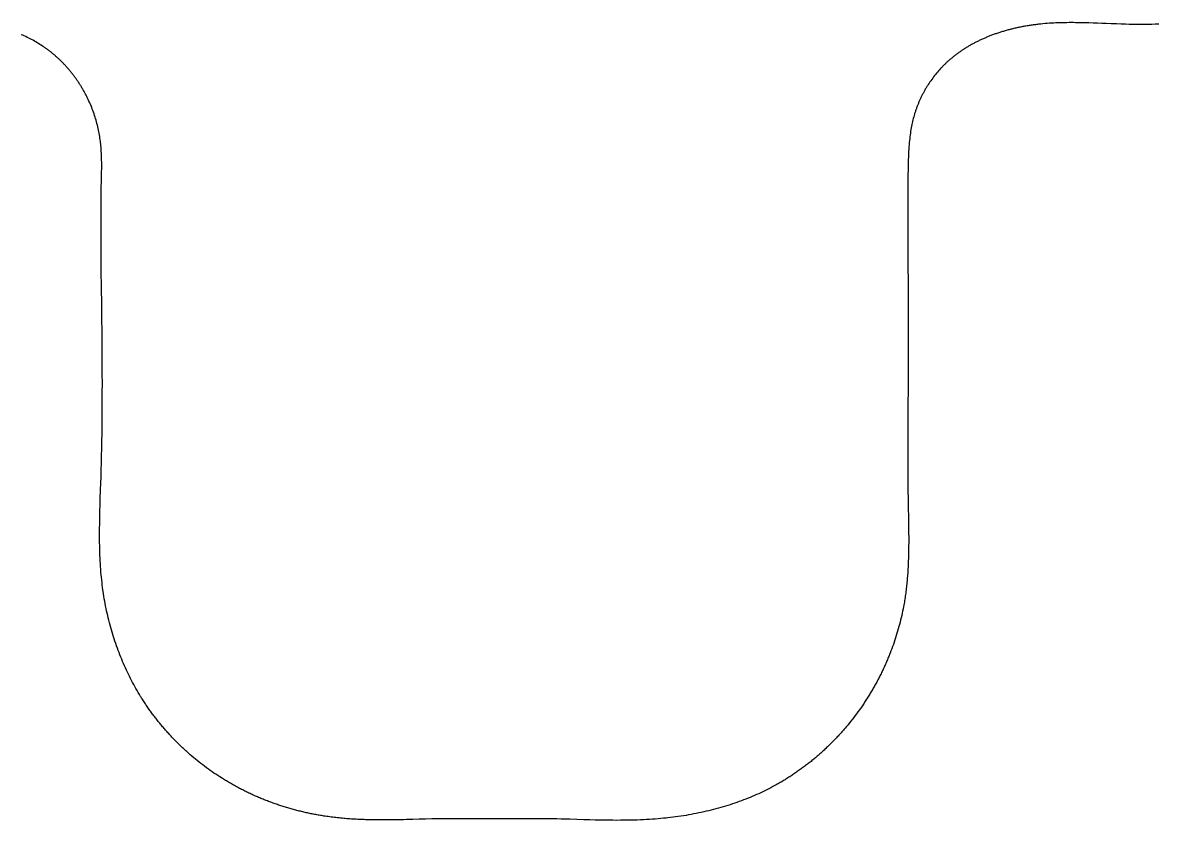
# Model space of a CAD drawing. Header units: millimetres. Extents: x -9 to 276, y -90 to 14.
# Drawn here: x 255 to 259.351, y 10.938 to 14.001 of the extents above; entities that cross this region are included whole.
import ezdxf

# ---------------------------------------------------------------- set-up
doc = ezdxf.new("R2010")
doc.units = ezdxf.units.MM
doc.layers.add('BLACK', color=7, linetype='CONTINUOUS')

msp = doc.modelspace()

# ---------------------------------------------------------------- linework, layer by layer
at = {"layer": 'BLACK', "linetype": 'Continuous'}
for p, q in [((258.767657, 13.967523), (258.764078, 13.966446)), ((258.771242, 13.968581), (258.767657, 13.967523)), ((258.774856, 13.969627), (258.771242, 13.968581)), ((258.778477, 13.970654), (258.774856, 13.969627)), ((258.782126, 13.971667), (258.778477, 13.970654)), ((258.785781, 13.972662), (258.782126, 13.971667)), ((258.789465, 13.973643), (258.785781, 13.972662)), ((258.793154, 13.974606), (258.789465, 13.973643)), ((258.796872, 13.975554), (258.793154, 13.974606)), ((258.800595, 13.976484), (258.796872, 13.975554)), ((258.804346, 13.977399), (258.800595, 13.976484)), ((258.808102, 13.978295), (258.804346, 13.977399)), ((258.811886, 13.979177), (258.808102, 13.978295)), ((258.815675, 13.980039), (258.811886, 13.979177)), ((258.819491, 13.980887), (258.815675, 13.980039)), ((258.823312, 13.981715), (258.819491, 13.980887)), ((258.82716, 13.982529), (258.823312, 13.981715)), ((258.831013, 13.983323), (258.82716, 13.982529)), ((258.834891, 13.984102), (258.831013, 13.983323)), ((258.838774, 13.984861), (258.834891, 13.984102)), ((258.842683, 13.985604), (258.838774, 13.984861)), ((258.846596, 13.986328), (258.842683, 13.985604)), ((258.850534, 13.987036), (258.846596, 13.986328)), ((258.854476, 13.987724), (258.850534, 13.987036)), ((258.858443, 13.988396), (258.854476, 13.987724)), ((258.862412, 13.989049), (258.858443, 13.988396)), ((258.866406, 13.989684), (258.862412, 13.989049)), ((258.870403, 13.9903), (258.866406, 13.989684)), ((258.874424, 13.990899), (258.870403, 13.9903)), ((258.878447, 13.991478), (258.874424, 13.990899)), ((258.882493, 13.992041), (258.878447, 13.991478)), ((258.886541, 13.992583), (258.882493, 13.992041)), ((258.890611, 13.993107), (258.886541, 13.992583)), ((258.894683, 13.993612), (258.890611, 13.993107)), ((258.898849, 13.994107), (258.894683, 13.993612)), ((258.903015, 13.994582), (258.898849, 13.994107)), ((258.907182, 13.995037), (258.903015, 13.994582)), ((258.91135, 13.995471), (258.907182, 13.995037)), ((258.919687, 13.996281), (258.91135, 13.995471)), ((258.928027, 13.997015), (258.919687, 13.996281)), ((258.936369, 13.997675), (258.928027, 13.997015)), ((258.944714, 13.998264), (258.936369, 13.997675)), ((258.953062, 13.998785), (258.944714, 13.998264)), ((258.961412, 13.99924), (258.953062, 13.998785)), ((258.969765, 13.999632), (258.961412, 13.99924)), ((258.97812, 13.999964), (258.969765, 13.999632)), ((258.986479, 14.000238), (258.97812, 13.999964)), ((258.99484, 14.000456), (258.986479, 14.000238)), ((259.003205, 14.000622), (258.99484, 14.000456)), ((259.011572, 14.000738), (259.003205, 14.000622)), ((259.019942, 14.000807), (259.011572, 14.000738)), ((259.028315, 14.000831), (259.019942, 14.000807)), ((259.036692, 14.000813), (259.028315, 14.000831)), ((259.045072, 14.000755), (259.036692, 14.000813)), ((259.053454, 14.000661), (259.045072, 14.000755)), ((259.061841, 14.000532), (259.053454, 14.000661)), ((259.07023, 14.000372), (259.061841, 14.000532)), ((259.078623, 14.000182), (259.07023, 14.000372)), ((259.087019, 13.999967), (259.078623, 14.000182)), ((259.095419, 13.999727), (259.087019, 13.999967)), ((259.112228, 13.999187), (259.095419, 13.999727)), ((259.129052, 13.998584), (259.112228, 13.999187)), ((259.145891, 13.997938), (259.129052, 13.998584)), ((259.162746, 13.997271), (259.145891, 13.997938)), ((259.181222, 13.99654), (259.162746, 13.997271)), ((259.202678, 13.995727), (259.181222, 13.99654)), ((259.220541, 13.99511), (259.202678, 13.995727)), ((259.236389, 13.994628), (259.220541, 13.99511)), ((259.250893, 13.994257), (259.236389, 13.994628)), ((259.264414, 13.993983), (259.250893, 13.994257)), ((259.277175, 13.993798), (259.264414, 13.993983)), ((259.289322, 13.993695), (259.277175, 13.993798)), ((259.300959, 13.993672), (259.289322, 13.993695)), ((259.312165, 13.993725), (259.300959, 13.993672)), ((259.318687, 13.993792), (259.312165, 13.993725)), ((259.325211, 13.993884), (259.318687, 13.993792)), ((259.331737, 13.994), (259.325211, 13.993884)), ((259.338266, 13.994138), (259.331737, 13.994)), ((259.351328, 13.994473), (259.338266, 13.994138)), ((259.364396, 13.994876), (259.351328, 13.994473)), ((255.000767, 13.952217), (254.99493, 13.954694)), ((255.00656, 13.949671), (255.000767, 13.952217)), ((255.012308, 13.947058), (255.00656, 13.949671)), ((255.018008, 13.944378), (255.012308, 13.947058)), ((255.023661, 13.941634), (255.018008, 13.944378)), ((255.029263, 13.938825), (255.023661, 13.941634)), ((255.034814, 13.935952), (255.029263, 13.938825)), ((255.040312, 13.933017), (255.034814, 13.935952)), ((255.045757, 13.930021), (255.040312, 13.933017)), ((255.051146, 13.926964), (255.045757, 13.930021)), ((255.056478, 13.923848), (255.051146, 13.926964)), ((255.061753, 13.920673), (255.056478, 13.923848)), ((258.659451, 13.92428), (258.656495, 13.922738)), ((258.662435, 13.925813), (258.659451, 13.92428)), ((258.665428, 13.927328), (258.662435, 13.925813)), ((258.66845, 13.928835), (258.665428, 13.927328)), ((258.671481, 13.930325), (258.66845, 13.928835)), ((258.67454, 13.931805), (258.671481, 13.930325)), ((258.677609, 13.933269), (258.67454, 13.931805)), ((258.680705, 13.934723), (258.677609, 13.933269)), ((258.683812, 13.936159), (258.680705, 13.934723)), ((258.686946, 13.937586), (258.683812, 13.936159)), ((258.690091, 13.938996), (258.686946, 13.937586)), ((258.693263, 13.940395), (258.690091, 13.938996)), ((258.696445, 13.941778), (258.693263, 13.940395)), ((258.699655, 13.94315), (258.696445, 13.941778)), ((258.702874, 13.944504), (258.699655, 13.94315)), ((258.706121, 13.945849), (258.702874, 13.944504)), ((258.709378, 13.947175), (258.706121, 13.945849)), ((258.712663, 13.948491), (258.709378, 13.947175)), ((258.715957, 13.949789), (258.712663, 13.948491)), ((258.71928, 13.951077), (258.715957, 13.949789)), ((258.722611, 13.952346), (258.71928, 13.951077)), ((258.725971, 13.953605), (258.722611, 13.952346)), ((258.729339, 13.954845), (258.725971, 13.953605)), ((258.732736, 13.956075), (258.729339, 13.954845)), ((258.736141, 13.957286), (258.732736, 13.956075)), ((258.739574, 13.958486), (258.736141, 13.957286)), ((258.743016, 13.959667), (258.739574, 13.958486)), ((258.746486, 13.960837), (258.743016, 13.959667)), ((258.749964, 13.961988), (258.746486, 13.960837)), ((258.753471, 13.963127), (258.749964, 13.961988)), ((258.756985, 13.964247), (258.753471, 13.963127)), ((258.760528, 13.965356), (258.756985, 13.964247)), ((258.764078, 13.966446), (258.760528, 13.965356)), ((255.066969, 13.917441), (255.061753, 13.920673)), ((255.072125, 13.914152), (255.066969, 13.917441)), ((255.07722, 13.910807), (255.072125, 13.914152)), ((255.082232, 13.907422), (255.07722, 13.910807)), ((255.084752, 13.905685), (255.082232, 13.907422)), ((255.087259, 13.903931), (255.084752, 13.905685)), ((255.089761, 13.902157), (255.087259, 13.903931)), ((255.092251, 13.900367), (255.089761, 13.902157)), ((255.094734, 13.898557), (255.092251, 13.900367)), ((255.097206, 13.89673), (255.094734, 13.898557)), ((255.099671, 13.894884), (255.097206, 13.89673)), ((255.102124, 13.893021), (255.099671, 13.894884)), ((255.10457, 13.891139), (255.102124, 13.893021)), ((255.107004, 13.88924), (255.10457, 13.891139)), ((255.109431, 13.887322), (255.107004, 13.88924)), ((255.111846, 13.885388), (255.109431, 13.887322)), ((255.114253, 13.883433), (255.111846, 13.885388)), ((255.116647, 13.881464), (255.114253, 13.883433)), ((255.119034, 13.879474), (255.116647, 13.881464)), ((258.588549, 13.880127), (258.586074, 13.87827)), ((258.591049, 13.881977), (258.588549, 13.880127)), ((258.59356, 13.88381), (258.591049, 13.881977)), ((258.596096, 13.885637), (258.59356, 13.88381)), ((258.598644, 13.887447), (258.596096, 13.885637)), ((258.601217, 13.88925), (258.598644, 13.887447)), ((258.603802, 13.891037), (258.601217, 13.88925)), ((258.606411, 13.892817), (258.603802, 13.891037)), ((258.609032, 13.89458), (258.606411, 13.892817)), ((258.611679, 13.896336), (258.609032, 13.89458)), ((258.614337, 13.898075), (258.611679, 13.896336)), ((258.61702, 13.899807), (258.614337, 13.898075)), ((258.619715, 13.901523), (258.61702, 13.899807)), ((258.622435, 13.903231), (258.619715, 13.901523)), ((258.625167, 13.904922), (258.622435, 13.903231)), ((258.627925, 13.906606), (258.625167, 13.904922)), ((258.630694, 13.908273), (258.627925, 13.906606)), ((258.633489, 13.909932), (258.630694, 13.908273)), ((258.636296, 13.911574), (258.633489, 13.909932)), ((258.639128, 13.913209), (258.636296, 13.911574)), ((258.641972, 13.914826), (258.639128, 13.913209)), ((258.644842, 13.916436), (258.641972, 13.914826)), ((258.647723, 13.918028), (258.644842, 13.916436)), ((258.650631, 13.919612), (258.647723, 13.918028)), ((258.65355, 13.921179), (258.650631, 13.919612)), ((258.656495, 13.922738), (258.65355, 13.921179)), ((255.121409, 13.87747), (255.119034, 13.879474)), ((255.123775, 13.875445), (255.121409, 13.87747)), ((255.126128, 13.873406), (255.123775, 13.875445)), ((255.128474, 13.871346), (255.126128, 13.873406)), ((255.130806, 13.869272), (255.128474, 13.871346)), ((255.133129, 13.867178), (255.130806, 13.869272)), ((255.13544, 13.865069), (255.133129, 13.867178)), ((255.137741, 13.862941), (255.13544, 13.865069)), ((255.14003, 13.860799), (255.137741, 13.862941)), ((255.142309, 13.858637), (255.14003, 13.860799)), ((255.144574, 13.85646), (255.142309, 13.858637)), ((255.146831, 13.854265), (255.144574, 13.85646)), ((255.149073, 13.852055), (255.146831, 13.854265)), ((255.151306, 13.849826), (255.149073, 13.852055)), ((255.153525, 13.847583), (255.151306, 13.849826)), ((255.155734, 13.845322), (255.153525, 13.847583)), ((255.157928, 13.843046), (255.155734, 13.845322)), ((255.160113, 13.840752), (255.157928, 13.843046)), ((255.162283, 13.838444), (255.160113, 13.840752)), ((255.164443, 13.836118), (255.162283, 13.838444)), ((258.538147, 13.836611), (258.53606, 13.834507)), ((258.540256, 13.838709), (258.538147, 13.836611)), ((258.542377, 13.840791), (258.540256, 13.838709)), ((258.544521, 13.842867), (258.542377, 13.840791)), ((258.546677, 13.844927), (258.544521, 13.842867)), ((258.548855, 13.84698), (258.546677, 13.844927)), ((258.551046, 13.849018), (258.548855, 13.84698)), ((258.553259, 13.851049), (258.551046, 13.849018)), ((258.555485, 13.853065), (258.553259, 13.851049)), ((258.557734, 13.855073), (258.555485, 13.853065)), ((258.559995, 13.857066), (258.557734, 13.855073)), ((258.562279, 13.859053), (258.559995, 13.857066)), ((258.564576, 13.861023), (258.562279, 13.859053)), ((258.566895, 13.862987), (258.564576, 13.861023)), ((258.569227, 13.864935), (258.566895, 13.862987)), ((258.571582, 13.866876), (258.569227, 13.864935)), ((258.57395, 13.868801), (258.571582, 13.866876)), ((258.576341, 13.87072), (258.57395, 13.868801)), ((258.578744, 13.872622), (258.576341, 13.87072)), ((258.581171, 13.874518), (258.578744, 13.872622)), ((258.583611, 13.876398), (258.581171, 13.874518)), ((258.586074, 13.87827), (258.583611, 13.876398)), ((255.166588, 13.833778), (255.164443, 13.836118)), ((255.168722, 13.831421), (255.166588, 13.833778)), ((255.170842, 13.829049), (255.168722, 13.831421)), ((255.17295, 13.82666), (255.170842, 13.829049)), ((255.175044, 13.824258), (255.17295, 13.82666)), ((255.177126, 13.821838), (255.175044, 13.824258)), ((255.179193, 13.819405), (255.177126, 13.821838)), ((255.181248, 13.816955), (255.179193, 13.819405)), ((255.183289, 13.814492), (255.181248, 13.816955)), ((255.185317, 13.812012), (255.183289, 13.814492)), ((255.187329, 13.809519), (255.185317, 13.812012)), ((255.189329, 13.80701), (255.187329, 13.809519)), ((255.191314, 13.804488), (255.189329, 13.80701)), ((255.193286, 13.80195), (255.191314, 13.804488)), ((255.195242, 13.799399), (255.193286, 13.80195)), ((255.197185, 13.796833), (255.195242, 13.799399)), ((255.199113, 13.794254), (255.197185, 13.796833)), ((255.201027, 13.79166), (255.199113, 13.794254)), ((258.503373, 13.797321), (258.499702, 13.792577)), ((258.507096, 13.802004), (258.503373, 13.797321)), ((258.510871, 13.806624), (258.507096, 13.802004)), ((258.514697, 13.811179), (258.510871, 13.806624)), ((258.51857, 13.815667), (258.514697, 13.811179)), ((258.522491, 13.820088), (258.51857, 13.815667)), ((258.526456, 13.824439), (258.522491, 13.820088)), ((258.529894, 13.828118), (258.526456, 13.824439)), ((258.531934, 13.83026), (258.529894, 13.828118)), ((258.533986, 13.832387), (258.531934, 13.83026)), ((258.53606, 13.834507), (258.533986, 13.832387)), ((255.202925, 13.789053), (255.201027, 13.79166)), ((255.204809, 13.786432), (255.202925, 13.789053)), ((255.206677, 13.783798), (255.204809, 13.786432)), ((255.208531, 13.78115), (255.206677, 13.783798)), ((255.210369, 13.77849), (255.208531, 13.78115)), ((255.212192, 13.775816), (255.210369, 13.77849)), ((255.213999, 13.77313), (255.212192, 13.775816)), ((255.215791, 13.77043), (255.213999, 13.77313)), ((255.217567, 13.767719), (255.215791, 13.77043)), ((255.219327, 13.764995), (255.217567, 13.767719)), ((255.221071, 13.762259), (255.219327, 13.764995)), ((255.2228, 13.75951), (255.221071, 13.762259)), ((255.224512, 13.75675), (255.2228, 13.75951)), ((255.226208, 13.753977), (255.224512, 13.75675)), ((255.227887, 13.751194), (255.226208, 13.753977)), ((255.229551, 13.748399), (255.227887, 13.751194)), ((258.470891, 13.750046), (258.469341, 13.747437)), ((258.472459, 13.752645), (258.470891, 13.750046)), ((258.474043, 13.755233), (258.472459, 13.752645)), ((258.475644, 13.75781), (258.474043, 13.755233)), ((258.478895, 13.76293), (258.475644, 13.75781)), ((258.482211, 13.768002), (258.478895, 13.76293)), ((258.485589, 13.773025), (258.482211, 13.768002)), ((258.489029, 13.777995), (258.485589, 13.773025)), ((258.492529, 13.782912), (258.489029, 13.777995)), ((258.496087, 13.787774), (258.492529, 13.782912)), ((258.499702, 13.792577), (258.496087, 13.787774)), ((255.231197, 13.745593), (255.229551, 13.748399)), ((255.232827, 13.742775), (255.231197, 13.745593)), ((255.23444, 13.739946), (255.232827, 13.742775)), ((255.236036, 13.737107), (255.23444, 13.739946)), ((255.237615, 13.734257), (255.236036, 13.737107)), ((255.239177, 13.731397), (255.237615, 13.734257)), ((255.240722, 13.728526), (255.239177, 13.731397)), ((255.24225, 13.725645), (255.240722, 13.728526)), ((255.24376, 13.722755), (255.24225, 13.725645)), ((255.245252, 13.719854), (255.24376, 13.722755)), ((255.246727, 13.716945), (255.245252, 13.719854)), ((255.248185, 13.714025), (255.246727, 13.716945)), ((255.249625, 13.711097), (255.248185, 13.714025)), ((255.251046, 13.708159), (255.249625, 13.711097)), ((255.25245, 13.705213), (255.251046, 13.708159)), ((258.448231, 13.70722), (258.446973, 13.704479)), ((258.449508, 13.709953), (258.448231, 13.70722)), ((258.450805, 13.712681), (258.449508, 13.709953)), ((258.45212, 13.715402), (258.450805, 13.712681)), ((258.453454, 13.718117), (258.45212, 13.715402)), ((258.454807, 13.720823), (258.453454, 13.718117)), ((258.456179, 13.723523), (258.454807, 13.720823)), ((258.457569, 13.726214), (258.456179, 13.723523)), ((258.458978, 13.728899), (258.457569, 13.726214)), ((258.460405, 13.731574), (258.458978, 13.728899)), ((258.46185, 13.734241), (258.460405, 13.731574)), ((258.463313, 13.736899), (258.46185, 13.734241)), ((258.464794, 13.739548), (258.463313, 13.736899)), ((258.466292, 13.742187), (258.464794, 13.739548)), ((258.467808, 13.744817), (258.466292, 13.742187)), ((258.469341, 13.747437), (258.467808, 13.744817)), ((255.255204, 13.699294), (255.25245, 13.705213)), ((255.257885, 13.693342), (255.255204, 13.699294)), ((255.260492, 13.687358), (255.257885, 13.693342)), ((255.263026, 13.681344), (255.260492, 13.687358)), ((255.265485, 13.675301), (255.263026, 13.681344)), ((255.267869, 13.66923), (255.265485, 13.675301)), ((255.270177, 13.663134), (255.267869, 13.66923)), ((255.272409, 13.657013), (255.270177, 13.663134)), ((258.430485, 13.662845), (258.429548, 13.660044)), ((258.431442, 13.66564), (258.430485, 13.662845)), ((258.432421, 13.668437), (258.431442, 13.66564)), ((258.433419, 13.671229), (258.432421, 13.668437)), ((258.434438, 13.674021), (258.433419, 13.671229)), ((258.435477, 13.676808), (258.434438, 13.674021)), ((258.436537, 13.679594), (258.435477, 13.676808)), ((258.437616, 13.682374), (258.436537, 13.679594)), ((258.438717, 13.685154), (258.437616, 13.682374)), ((258.439836, 13.687927), (258.438717, 13.685154)), ((258.440977, 13.690699), (258.439836, 13.687927)), ((258.442136, 13.693463), (258.440977, 13.690699)), ((258.443316, 13.696226), (258.442136, 13.693463)), ((258.444515, 13.698981), (258.443316, 13.696226)), ((258.445735, 13.701734), (258.444515, 13.698981)), ((258.446973, 13.704479), (258.445735, 13.701734)), ((255.274564, 13.650869), (255.272409, 13.657013)), ((255.276642, 13.644704), (255.274564, 13.650869)), ((255.278642, 13.638519), (255.276642, 13.644704)), ((255.280565, 13.632315), (255.278642, 13.638519)), ((255.282409, 13.626094), (255.280565, 13.632315)), ((255.284174, 13.619858), (255.282409, 13.626094)), ((255.28586, 13.613607), (255.284174, 13.619858)), ((258.418689, 13.621267), (258.41734, 13.615275)), ((258.420094, 13.627154), (258.418689, 13.621267)), ((258.421557, 13.632943), (258.420094, 13.627154)), ((258.423077, 13.638638), (258.421557, 13.632943)), ((258.424654, 13.644245), (258.423077, 13.638638)), ((258.426008, 13.648837), (258.424654, 13.644245)), ((258.426862, 13.651642), (258.426008, 13.648837)), ((258.427736, 13.654442), (258.426862, 13.651642)), ((258.428632, 13.657246), (258.427736, 13.654442)), ((258.429548, 13.660044), (258.428632, 13.657246)), ((255.287468, 13.607344), (255.28586, 13.613607)), ((255.288995, 13.60107), (255.287468, 13.607344)), ((255.290443, 13.594786), (255.288995, 13.60107)), ((255.291811, 13.588493), (255.290443, 13.594786)), ((255.293098, 13.582193), (255.291811, 13.588493)), ((255.294306, 13.575888), (255.293098, 13.582193)), ((255.295433, 13.569578), (255.294306, 13.575888)), ((258.410425, 13.57673), (258.409466, 13.569785)), ((258.411438, 13.583507), (258.410425, 13.57673)), ((258.412507, 13.590129), (258.411438, 13.583507)), ((258.413632, 13.596608), (258.412507, 13.590129)), ((258.414812, 13.602953), (258.413632, 13.596608)), ((258.416048, 13.609173), (258.414812, 13.602953)), ((258.41734, 13.615275), (258.416048, 13.609173)), ((255.296479, 13.563265), (255.295433, 13.569578)), ((255.297445, 13.556951), (255.296479, 13.563265)), ((255.298239, 13.551319), (255.297445, 13.556951)), ((255.298972, 13.545678), (255.298239, 13.551319)), ((255.299646, 13.540028), (255.298972, 13.545678)), ((255.300263, 13.53437), (255.299646, 13.540028)), ((255.300826, 13.528704), (255.300263, 13.53437)), ((258.405485, 13.531934), (258.404848, 13.523558)), ((258.406174, 13.539998), (258.405485, 13.531934)), ((258.406916, 13.547788), (258.406174, 13.539998)), ((258.407712, 13.555333), (258.406916, 13.547788)), ((258.408562, 13.562659), (258.407712, 13.555333)), ((258.409466, 13.569785), (258.408562, 13.562659)), ((255.301335, 13.523029), (255.300826, 13.528704)), ((255.301794, 13.517348), (255.301335, 13.523029)), ((255.302203, 13.511659), (255.301794, 13.517348)), ((255.302566, 13.505963), (255.302203, 13.511659)), ((255.302883, 13.500261), (255.302566, 13.505963)), ((255.303158, 13.494552), (255.302883, 13.500261)), ((255.303391, 13.488837), (255.303158, 13.494552)), ((255.303585, 13.483116), (255.303391, 13.488837)), ((258.403238, 13.495999), (258.402796, 13.485702)), ((258.403726, 13.505665), (258.403238, 13.495999)), ((258.404262, 13.514823), (258.403726, 13.505665)), ((258.404848, 13.523558), (258.404262, 13.514823)), ((255.303742, 13.477391), (255.303585, 13.483116)), ((255.303863, 13.47166), (255.303742, 13.477391)), ((255.303951, 13.465924), (255.303863, 13.47166)), ((255.304008, 13.460184), (255.303951, 13.465924)), ((255.304036, 13.454439), (255.304008, 13.460184)), ((255.30401, 13.442939), (255.304036, 13.448691)), ((255.304036, 13.448691), (255.304036, 13.454439)), ((258.401688, 13.448359), (258.40146, 13.43753)), ((258.402031, 13.462343), (258.401688, 13.448359)), ((258.402396, 13.474588), (258.402031, 13.462343)), ((258.402796, 13.485702), (258.402396, 13.474588)), ((255.303125, 13.396833), (255.303432, 13.408371)), ((255.303432, 13.408371), (255.303693, 13.419902)), ((255.303693, 13.419902), (255.303891, 13.431426)), ((255.303891, 13.431426), (255.303961, 13.437184)), ((255.303961, 13.437184), (255.30401, 13.442939)), ((258.401051, 13.415132), (258.400707, 13.391979)), ((258.40146, 13.43753), (258.401051, 13.415132)), ((255.301881, 13.355654), (255.302431, 13.373751)), ((255.302431, 13.373751), (255.302786, 13.385292)), ((255.302786, 13.385292), (255.303125, 13.396833)), ((258.400428, 13.367959), (258.400216, 13.342925)), ((258.400707, 13.391979), (258.400428, 13.367959)), ((255.30146, 13.340324), (255.301881, 13.355654)), ((255.30146, 13.123512), (255.30146, 13.340324)), ((258.400072, 13.316683), (258.399998, 13.288965)), ((258.400216, 13.342925), (258.400072, 13.316683)), ((258.399998, 13.288965), (258.399995, 13.25938)), ((258.399995, 13.25938), (258.400069, 13.227311)), ((258.400069, 13.227311), (258.400227, 13.191686)), ((258.400227, 13.191686), (258.400483, 13.150266)), ((258.400483, 13.150266), (258.400927, 13.090495)), ((255.302489, 13.047818), (255.30146, 13.123512)), ((258.400927, 13.090495), (258.401205, 13.053983)), ((258.401205, 13.053983), (258.40146, 13.01747)), ((255.303365, 12.983531), (255.302489, 13.047818)), ((258.40146, 13.01747), (258.40146, 12.597409)), ((255.304215, 12.918192), (255.303365, 12.983531)), ((255.304869, 12.863392), (255.304215, 12.918192)), ((255.305384, 12.814639), (255.304869, 12.863392)), ((255.305786, 12.769961), (255.305384, 12.814639)), ((255.306089, 12.728285), (255.305786, 12.769961)), ((255.306302, 12.688946), (255.306089, 12.728285)), ((255.306431, 12.651499), (255.306302, 12.688946)), ((255.306479, 12.615628), (255.306431, 12.651499)), ((255.306346, 12.547731), (255.30645, 12.581099)), ((255.30645, 12.581099), (255.306479, 12.615628)), ((258.40146, 12.597409), (258.401032, 12.531004)), ((255.306169, 12.515382), (255.306346, 12.547731)), ((258.401032, 12.531004), (258.400739, 12.486794)), ((255.30592, 12.483937), (255.306169, 12.515382)), ((255.305212, 12.423402), (255.305601, 12.453303)), ((255.305601, 12.453303), (255.30592, 12.483937)), ((258.400739, 12.486794), (258.40048, 12.442584)), ((255.304755, 12.394167), (255.305212, 12.423402)), ((258.400373, 12.42048), (258.400287, 12.398376)), ((258.40048, 12.442584), (258.400373, 12.42048)), ((255.303637, 12.33748), (255.30423, 12.365543)), ((255.30423, 12.365543), (255.304755, 12.394167)), ((258.400225, 12.376271), (258.400192, 12.354168)), ((258.400287, 12.398376), (258.400225, 12.376271)), ((255.302978, 12.309936), (255.303637, 12.33748)), ((258.400192, 12.354168), (258.400192, 12.332064)), ((258.400192, 12.332064), (258.400229, 12.309961)), ((255.30146, 12.256262), (255.302252, 12.282874)), ((255.302252, 12.282874), (255.302978, 12.309936)), ((258.400229, 12.309961), (258.400308, 12.287858)), ((258.400308, 12.287858), (258.400431, 12.265755)), ((255.29984, 12.207287), (255.300667, 12.231775)), ((255.300667, 12.231775), (255.30146, 12.256262)), ((258.400431, 12.265755), (258.400604, 12.243653)), ((258.400604, 12.243653), (258.40083, 12.221551)), ((255.298682, 12.172779), (255.29984, 12.207287)), ((258.40083, 12.221551), (258.401114, 12.19945)), ((258.401114, 12.19945), (258.40146, 12.177349)), ((255.297325, 12.127624), (255.297918, 12.148487)), ((255.297918, 12.148487), (255.298682, 12.172779)), ((258.40146, 12.177349), (258.401909, 12.152981)), ((258.401909, 12.152981), (258.402335, 12.131635)), ((255.2965, 12.091568), (255.296859, 12.108863)), ((255.296859, 12.108863), (255.297325, 12.127624)), ((258.402335, 12.131635), (258.402801, 12.108246)), ((258.402801, 12.108246), (258.403229, 12.08486)), ((255.295967, 12.045459), (255.296061, 12.060061)), ((255.296061, 12.060061), (255.296237, 12.075378)), ((255.296237, 12.075378), (255.2965, 12.091568)), ((258.403229, 12.08486), (258.403416, 12.073168)), ((258.403416, 12.073168), (258.403581, 12.061477)), ((258.403581, 12.061477), (258.403717, 12.049788)), ((255.295953, 12.031458), (255.295967, 12.045459)), ((255.296015, 12.017973), (255.295953, 12.031458)), ((255.29615, 12.004937), (255.296015, 12.017973)), ((258.403717, 12.049788), (258.40382, 12.0381)), ((258.40382, 12.0381), (258.403885, 12.026413)), ((258.403908, 12.014728), (258.403883, 12.003044)), ((258.403885, 12.026413), (258.403908, 12.014728)), ((255.296358, 11.992297), (255.29615, 12.004937)), ((255.296637, 11.98001), (255.296358, 11.992297)), ((255.296986, 11.968042), (255.296637, 11.98001)), ((255.297403, 11.956362), (255.296986, 11.968042)), ((258.403479, 11.968004), (258.403219, 11.956328)), ((258.403674, 11.979683), (258.403479, 11.968004)), ((258.403807, 11.991363), (258.403674, 11.979683)), ((258.403883, 12.003044), (258.403807, 11.991363)), ((255.297888, 11.944945), (255.297403, 11.956362)), ((255.298441, 11.93377), (255.297888, 11.944945)), ((255.29906, 11.922817), (255.298441, 11.93377)), ((255.299746, 11.912072), (255.29906, 11.922817)), ((258.402248, 11.927148), (258.401994, 11.921313)), ((258.402481, 11.932983), (258.402248, 11.927148)), ((258.402887, 11.944654), (258.402481, 11.932983)), ((258.403219, 11.956328), (258.402887, 11.944654)), ((255.300497, 11.901519), (255.299746, 11.912072)), ((255.301314, 11.891145), (255.300497, 11.901519)), ((255.302196, 11.88094), (255.301314, 11.891145)), ((255.303142, 11.870892), (255.302196, 11.88094)), ((258.399589, 11.880491), (258.399149, 11.874662)), ((258.400004, 11.88632), (258.399589, 11.880491)), ((258.400394, 11.892151), (258.400004, 11.88632)), ((258.40076, 11.897982), (258.400394, 11.892151)), ((258.401103, 11.903814), (258.40076, 11.897982)), ((258.401422, 11.909646), (258.401103, 11.903814)), ((258.401719, 11.91548), (258.401422, 11.909646)), ((258.401994, 11.921313), (258.401719, 11.91548)), ((255.304154, 11.860993), (255.303142, 11.870892)), ((255.305229, 11.851235), (255.304154, 11.860993)), ((255.30637, 11.841609), (255.305229, 11.851235)), ((255.307574, 11.832109), (255.30637, 11.841609)), ((258.395942, 11.839703), (258.395308, 11.833879)), ((258.396547, 11.845527), (258.395942, 11.839703)), ((258.397123, 11.851353), (258.396547, 11.845527)), ((258.39767, 11.857179), (258.397123, 11.851353)), ((258.39819, 11.863006), (258.39767, 11.857179)), ((258.398683, 11.868833), (258.39819, 11.863006)), ((258.399149, 11.874662), (258.398683, 11.868833)), ((255.308842, 11.822728), (255.307574, 11.832109)), ((255.30968, 11.816837), (255.308842, 11.822728)), ((255.311076, 11.807476), (255.30968, 11.816837)), ((255.312552, 11.79813), (255.311076, 11.807476)), ((255.314105, 11.788799), (255.312552, 11.79813)), ((258.389993, 11.793136), (258.389101, 11.787319)), ((258.39085, 11.798954), (258.389993, 11.793136)), ((258.391673, 11.804773), (258.39085, 11.798954)), ((258.392464, 11.810592), (258.391673, 11.804773)), ((258.393222, 11.816413), (258.392464, 11.810592)), ((258.393949, 11.822234), (258.393222, 11.816413)), ((258.394644, 11.828056), (258.393949, 11.822234)), ((258.395308, 11.833879), (258.394644, 11.828056)), ((255.315737, 11.779485), (255.314105, 11.788799)), ((255.317447, 11.77019), (255.315737, 11.779485)), ((255.319234, 11.760916), (255.317447, 11.77019)), ((255.321099, 11.751663), (255.319234, 11.760916)), ((255.32304, 11.742434), (255.321099, 11.751663)), ((258.382473, 11.749737), (258.380752, 11.741216)), ((258.38411, 11.758249), (258.382473, 11.749737)), ((258.385181, 11.764061), (258.38411, 11.758249)), ((258.386216, 11.769874), (258.385181, 11.764061)), ((258.387213, 11.775688), (258.386216, 11.769874)), ((258.388175, 11.781503), (258.387213, 11.775688)), ((258.389101, 11.787319), (258.388175, 11.781503)), ((255.325057, 11.733229), (255.32304, 11.742434)), ((255.327151, 11.724051), (255.325057, 11.733229)), ((255.32932, 11.7149), (255.327151, 11.724051)), ((255.331565, 11.705778), (255.32932, 11.7149)), ((255.333884, 11.696686), (255.331565, 11.705778)), ((258.373038, 11.707062), (258.370901, 11.698514)), ((258.375091, 11.715608), (258.373038, 11.707062)), ((258.377061, 11.724149), (258.375091, 11.715608)), ((258.378948, 11.732686), (258.377061, 11.724149)), ((258.380752, 11.741216), (258.378948, 11.732686)), ((255.336277, 11.687626), (255.333884, 11.696686)), ((255.338745, 11.678599), (255.336277, 11.687626)), ((255.341285, 11.669606), (255.338745, 11.678599)), ((255.343899, 11.660648), (255.341285, 11.669606)), ((258.361533, 11.664329), (258.358986, 11.655793)), ((258.363998, 11.672871), (258.361533, 11.664329)), ((258.366382, 11.681417), (258.363998, 11.672871)), ((258.368683, 11.689965), (258.366382, 11.681417)), ((258.370901, 11.698514), (258.368683, 11.689965)), ((255.346585, 11.651727), (255.343899, 11.660648)), ((255.349343, 11.642845), (255.346585, 11.651727)), ((255.352172, 11.634001), (255.349343, 11.642845)), ((255.355072, 11.625198), (255.352172, 11.634001)), ((255.358043, 11.616436), (255.355072, 11.625198)), ((258.347987, 11.621734), (258.345036, 11.613249)), ((258.350857, 11.630233), (258.347987, 11.621734)), ((258.353648, 11.638743), (258.350857, 11.630233)), ((258.356357, 11.647264), (258.353648, 11.638743)), ((258.358986, 11.655793), (258.356357, 11.647264)), ((255.361083, 11.607716), (255.358043, 11.616436)), ((255.364193, 11.59904), (255.361083, 11.607716)), ((255.367371, 11.590409), (255.364193, 11.59904)), ((255.370618, 11.581823), (255.367371, 11.590409)), ((255.373932, 11.573284), (255.370618, 11.581823)), ((258.330782, 11.575275), (258.3291, 11.571081)), ((258.332444, 11.579475), (258.330782, 11.575275)), ((258.335709, 11.58789), (258.332444, 11.579475)), ((258.338897, 11.596326), (258.335709, 11.58789)), ((258.342006, 11.604779), (258.338897, 11.596326)), ((258.345036, 11.613249), (258.342006, 11.604779)), ((255.377313, 11.564793), (255.373932, 11.573284)), ((255.380761, 11.55635), (255.377313, 11.564793)), ((255.384275, 11.547957), (255.380761, 11.55635)), ((255.387854, 11.539614), (255.384275, 11.547957)), ((255.391498, 11.531322), (255.387854, 11.539614)), ((255.395206, 11.523082), (255.391498, 11.531322)), ((258.313111, 11.533613), (258.31124, 11.529485)), ((258.314963, 11.537749), (258.313111, 11.533613)), ((258.316796, 11.541892), (258.314963, 11.537749)), ((258.318611, 11.546042), (258.316796, 11.541892)), ((258.320407, 11.550199), (258.318611, 11.546042)), ((258.322183, 11.554363), (258.320407, 11.550199)), ((258.323941, 11.558533), (258.322183, 11.554363)), ((258.32568, 11.562709), (258.323941, 11.558533)), ((258.3274, 11.566892), (258.32568, 11.562709)), ((258.3291, 11.571081), (258.3274, 11.566892)), ((255.398977, 11.514895), (255.395206, 11.523082)), ((255.402812, 11.506761), (255.398977, 11.514895)), ((255.40671, 11.498682), (255.402812, 11.506761)), ((255.410669, 11.490658), (255.40671, 11.498682)), ((255.414689, 11.48269), (255.410669, 11.490658)), ((258.291532, 11.488655), (258.289463, 11.484622)), ((258.293584, 11.492699), (258.291532, 11.488655)), ((258.295618, 11.496751), (258.293584, 11.492699)), ((258.297634, 11.500813), (258.295618, 11.496751)), ((258.299632, 11.504883), (258.297634, 11.500813)), ((258.301612, 11.508963), (258.299632, 11.504883)), ((258.303574, 11.513051), (258.301612, 11.508963)), ((258.305518, 11.517147), (258.303574, 11.513051)), ((258.307444, 11.521252), (258.305518, 11.517147)), ((258.309352, 11.525365), (258.307444, 11.521252)), ((258.31124, 11.529485), (258.309352, 11.525365)), ((255.418771, 11.474778), (255.414689, 11.48269)), ((255.422912, 11.466923), (255.418771, 11.474778)), ((255.427114, 11.459126), (255.422912, 11.466923)), ((255.431374, 11.451387), (255.427114, 11.459126)), ((255.435693, 11.443707), (255.431374, 11.451387)), ((255.44007, 11.436086), (255.435693, 11.443707)), ((258.267824, 11.444848), (258.265567, 11.440929)), ((258.270063, 11.448776), (258.267824, 11.444848)), ((258.272287, 11.452717), (258.270063, 11.448776)), ((258.274493, 11.456667), (258.272287, 11.452717)), ((258.276684, 11.46063), (258.274493, 11.456667)), ((258.278856, 11.464602), (258.276684, 11.46063)), ((258.281012, 11.468586), (258.278856, 11.464602)), ((258.283151, 11.472579), (258.281012, 11.468586)), ((258.285273, 11.476584), (258.283151, 11.472579)), ((258.287376, 11.480598), (258.285273, 11.476584)), ((258.289463, 11.484622), (258.287376, 11.480598)), ((255.444505, 11.428526), (255.44007, 11.436086)), ((255.448996, 11.421025), (255.444505, 11.428526)), ((255.453544, 11.413586), (255.448996, 11.421025)), ((255.455141, 11.41101), (255.453544, 11.413586)), ((255.457456, 11.407307), (255.455141, 11.41101)), ((255.459788, 11.403615), (255.457456, 11.407307)), ((255.46214, 11.399929), (255.459788, 11.403615)), ((255.464508, 11.396254), (255.46214, 11.399929)), ((258.242114, 11.402417), (258.239683, 11.398636)), ((258.244531, 11.406213), (258.242114, 11.402417)), ((258.246931, 11.410019), (258.244531, 11.406213)), ((258.249317, 11.413841), (258.246931, 11.410019)), ((258.251685, 11.417673), (258.249317, 11.413841)), ((258.25404, 11.42152), (258.251685, 11.417673)), ((258.256377, 11.425377), (258.25404, 11.42152)), ((258.258699, 11.429248), (258.256377, 11.425377)), ((258.261004, 11.433129), (258.258699, 11.429248)), ((258.263294, 11.437025), (258.261004, 11.433129)), ((258.265567, 11.440929), (258.263294, 11.437025)), ((255.466897, 11.392585), (255.464508, 11.396254)), ((255.469302, 11.388928), (255.466897, 11.392585)), ((255.471726, 11.385277), (255.469302, 11.388928)), ((255.474167, 11.381637), (255.471726, 11.385277)), ((255.476628, 11.378005), (255.474167, 11.381637)), ((255.479105, 11.374384), (255.476628, 11.378005)), ((255.481601, 11.37077), (255.479105, 11.374384)), ((255.484114, 11.367167), (255.481601, 11.37077)), ((255.486646, 11.363573), (255.484114, 11.367167)), ((255.489194, 11.35999), (255.486646, 11.363573)), ((255.491761, 11.356414), (255.489194, 11.35999)), ((255.494344, 11.352851), (255.491761, 11.356414)), ((258.214364, 11.36132), (258.209161, 11.354081)), ((258.217123, 11.365214), (258.214364, 11.36132)), ((258.219689, 11.368873), (258.217123, 11.365214)), ((258.222239, 11.372543), (258.219689, 11.368873)), ((258.224776, 11.37623), (258.222239, 11.372543)), ((258.227297, 11.379929), (258.224776, 11.37623)), ((258.229805, 11.383644), (258.227297, 11.379929)), ((258.232296, 11.38737), (258.229805, 11.383644)), ((258.234774, 11.391113), (258.232296, 11.38737)), ((258.237235, 11.394867), (258.234774, 11.391113)), ((258.239683, 11.398636), (258.237235, 11.394867)), ((255.496946, 11.349296), (255.494344, 11.352851)), ((255.499564, 11.345753), (255.496946, 11.349296)), ((255.502201, 11.342218), (255.499564, 11.345753)), ((255.504854, 11.338695), (255.502201, 11.342218)), ((255.507525, 11.335181), (255.504854, 11.338695)), ((255.510212, 11.33168), (255.507525, 11.335181)), ((255.512917, 11.328187), (255.510212, 11.33168)), ((255.515638, 11.324707), (255.512917, 11.328187)), ((255.518377, 11.321237), (255.515638, 11.324707)), ((255.521131, 11.317778), (255.518377, 11.321237)), ((255.523904, 11.31433), (255.521131, 11.317778)), ((255.526692, 11.310894), (255.523904, 11.31433)), ((258.182151, 11.318559), (258.176555, 11.311596)), ((258.187683, 11.32557), (258.182151, 11.318559)), ((258.193151, 11.332629), (258.187683, 11.32557)), ((258.198553, 11.339734), (258.193151, 11.332629)), ((258.20389, 11.346885), (258.198553, 11.339734)), ((258.209161, 11.354081), (258.20389, 11.346885)), ((255.529497, 11.307469), (255.526692, 11.310894)), ((255.532318, 11.304056), (255.529497, 11.307469)), ((255.535157, 11.300653), (255.532318, 11.304056)), ((255.53801, 11.297263), (255.535157, 11.300653)), ((255.540881, 11.293884), (255.53801, 11.297263)), ((255.543767, 11.290518), (255.540881, 11.293884)), ((255.54667, 11.287163), (255.543767, 11.290518)), ((255.549588, 11.283822), (255.54667, 11.287163)), ((255.552523, 11.280491), (255.549588, 11.283822)), ((255.555473, 11.277174), (255.552523, 11.280491)), ((255.558439, 11.273868), (255.555473, 11.277174)), ((255.56142, 11.270576), (255.558439, 11.273868)), ((255.564417, 11.267296), (255.56142, 11.270576)), ((258.14169, 11.270893), (258.138688, 11.267589)), ((258.144678, 11.274212), (258.14169, 11.270893)), ((258.147651, 11.277545), (258.144678, 11.274212)), ((258.150609, 11.280891), (258.147651, 11.277545)), ((258.153553, 11.28425), (258.150609, 11.280891)), ((258.156481, 11.287623), (258.153553, 11.28425)), ((258.159395, 11.291009), (258.156481, 11.287623)), ((258.165177, 11.29782), (258.159395, 11.291009)), ((258.170897, 11.304683), (258.165177, 11.29782)), ((258.176555, 11.311596), (258.170897, 11.304683)), ((255.567429, 11.264029), (255.564417, 11.267296)), ((255.570457, 11.260775), (255.567429, 11.264029)), ((255.573499, 11.257534), (255.570457, 11.260775)), ((255.576558, 11.254306), (255.573499, 11.257534)), ((255.57963, 11.251091), (255.576558, 11.254306)), ((255.582718, 11.247889), (255.57963, 11.251091)), ((255.585821, 11.244702), (255.582718, 11.247889)), ((255.588938, 11.241527), (255.585821, 11.244702)), ((255.59207, 11.238367), (255.588938, 11.241527)), ((255.595217, 11.235219), (255.59207, 11.238367)), ((255.598378, 11.232087), (255.595217, 11.235219)), ((255.601553, 11.228967), (255.598378, 11.232087)), ((255.604743, 11.225862), (255.601553, 11.228967)), ((255.607946, 11.222771), (255.604743, 11.225862)), ((258.098388, 11.225927), (258.095194, 11.222827)), ((258.101569, 11.229044), (258.098388, 11.225927)), ((258.104737, 11.232174), (258.101569, 11.229044)), ((258.107892, 11.235321), (258.104737, 11.232174)), ((258.111033, 11.238482), (258.107892, 11.235321)), ((258.114161, 11.241658), (258.111033, 11.238482)), ((258.117275, 11.244848), (258.114161, 11.241658)), ((258.120376, 11.248054), (258.117275, 11.244848)), ((258.123463, 11.251274), (258.120376, 11.248054)), ((258.126536, 11.254509), (258.123463, 11.251274)), ((258.129595, 11.257757), (258.126536, 11.254509)), ((258.132641, 11.26102), (258.129595, 11.257757)), ((258.135671, 11.264297), (258.132641, 11.26102)), ((258.138688, 11.267589), (258.135671, 11.264297)), ((255.611164, 11.219695), (255.607946, 11.222771)), ((255.614396, 11.216632), (255.611164, 11.219695)), ((255.617641, 11.213585), (255.614396, 11.216632)), ((255.6209, 11.210552), (255.617641, 11.213585)), ((255.624173, 11.207533), (255.6209, 11.210552)), ((255.627459, 11.204529), (255.624173, 11.207533)), ((255.630758, 11.201541), (255.627459, 11.204529)), ((255.637397, 11.195608), (255.630758, 11.201541)), ((255.644088, 11.189736), (255.637397, 11.195608)), ((255.65083, 11.183925), (255.644088, 11.189736)), ((255.657622, 11.178177), (255.65083, 11.183925)), ((258.052541, 11.183953), (258.049178, 11.181077)), ((258.055894, 11.186847), (258.052541, 11.183953)), ((258.059235, 11.189756), (258.055894, 11.186847)), ((258.062565, 11.192683), (258.059235, 11.189756)), ((258.065882, 11.195625), (258.062565, 11.192683)), ((258.069188, 11.198584), (258.065882, 11.195625)), ((258.072482, 11.201558), (258.069188, 11.198584)), ((258.075764, 11.20455), (258.072482, 11.201558)), ((258.079033, 11.207556), (258.075764, 11.20455)), ((258.082291, 11.210579), (258.079033, 11.207556)), ((258.085535, 11.213617), (258.082291, 11.210579)), ((258.088768, 11.216672), (258.085535, 11.213617)), ((258.091987, 11.219741), (258.088768, 11.216672)), ((258.095194, 11.222827), (258.091987, 11.219741)), ((255.664464, 11.172492), (255.657622, 11.178177)), ((255.671354, 11.16687), (255.664464, 11.172492)), ((255.678292, 11.161312), (255.671354, 11.16687)), ((255.685277, 11.15582), (255.678292, 11.161312)), ((255.692308, 11.150393), (255.685277, 11.15582)), ((255.699383, 11.145033), (255.692308, 11.150393)), ((255.706502, 11.13974), (255.699383, 11.145033)), ((255.713664, 11.134514), (255.706502, 11.13974)), ((257.997429, 11.139976), (257.993899, 11.137376)), ((258.000951, 11.142594), (257.997429, 11.139976)), ((258.004461, 11.145229), (258.000951, 11.142594)), ((258.007964, 11.147883), (258.004461, 11.145229)), ((258.011454, 11.150554), (258.007964, 11.147883)), ((258.014937, 11.153243), (258.011454, 11.150554)), ((258.018408, 11.155948), (258.014937, 11.153243)), ((258.02187, 11.158672), (258.018408, 11.155948)), ((258.02532, 11.161412), (258.02187, 11.158672)), ((258.028761, 11.164171), (258.02532, 11.161412)), ((258.032191, 11.166946), (258.028761, 11.164171)), ((258.035611, 11.169739), (258.032191, 11.166946)), ((258.039018, 11.172547), (258.035611, 11.169739)), ((258.042416, 11.175374), (258.039018, 11.172547)), ((258.045802, 11.178217), (258.042416, 11.175374)), ((258.049178, 11.181077), (258.045802, 11.178217)), ((255.720868, 11.129357), (255.713664, 11.134514)), ((255.728113, 11.124268), (255.720868, 11.129357)), ((255.735399, 11.11925), (255.728113, 11.124268)), ((255.742723, 11.114301), (255.735399, 11.11925)), ((255.750085, 11.109423), (255.742723, 11.114301)), ((255.757485, 11.104616), (255.750085, 11.109423)), ((255.764146, 11.10037), (255.757485, 11.104616)), ((255.767892, 11.098015), (255.764146, 11.10037)), ((255.771649, 11.095677), (255.767892, 11.098015)), ((255.775423, 11.093352), (255.771649, 11.095677)), ((257.932528, 11.095967), (257.928846, 11.093699)), ((257.936205, 11.098255), (257.932528, 11.095967)), ((257.939871, 11.10056), (257.936205, 11.098255)), ((257.943533, 11.102885), (257.939871, 11.10056)), ((257.947184, 11.105228), (257.943533, 11.102885)), ((257.950829, 11.107591), (257.947184, 11.105228)), ((257.954464, 11.109971), (257.950829, 11.107591)), ((257.958094, 11.112372), (257.954464, 11.109971)), ((257.961712, 11.114789), (257.958094, 11.112372)), ((257.965325, 11.117226), (257.961712, 11.114789)), ((257.968926, 11.11968), (257.965325, 11.117226)), ((257.972522, 11.122154), (257.968926, 11.11968)), ((257.976106, 11.124645), (257.972522, 11.122154)), ((257.979684, 11.127156), (257.976106, 11.124645)), ((257.98325, 11.129683), (257.979684, 11.127156)), ((257.98681, 11.13223), (257.98325, 11.129683)), ((257.990358, 11.134793), (257.98681, 11.13223)), ((257.993899, 11.137376), (257.990358, 11.134793)), ((255.779207, 11.091044), (255.775423, 11.093352)), ((255.783008, 11.08875), (255.779207, 11.091044)), ((255.786819, 11.086473), (255.783008, 11.08875)), ((255.790646, 11.084209), (255.786819, 11.086473)), ((255.794483, 11.081963), (255.790646, 11.084209)), ((255.798337, 11.079731), (255.794483, 11.081963)), ((255.8022, 11.077516), (255.798337, 11.079731)), ((255.806079, 11.075315), (255.8022, 11.077516)), ((255.809968, 11.073131), (255.806079, 11.075315)), ((255.813873, 11.070962), (255.809968, 11.073131)), ((255.817787, 11.06881), (255.813873, 11.070962)), ((255.821717, 11.066673), (255.817787, 11.06881)), ((255.825656, 11.064553), (255.821717, 11.066673)), ((255.829611, 11.062448), (255.825656, 11.064553)), ((255.833575, 11.06036), (255.829611, 11.062448)), ((255.837554, 11.058287), (255.833575, 11.06036)), ((255.841543, 11.056232), (255.837554, 11.058287)), ((255.845546, 11.054192), (255.841543, 11.056232)), ((255.849558, 11.05217), (255.845546, 11.054192)), ((255.853585, 11.050163), (255.849558, 11.05217)), ((257.859186, 11.055039), (257.851397, 11.051188)), ((257.86691, 11.058946), (257.859186, 11.055039)), ((257.874569, 11.06291), (257.86691, 11.058946)), ((257.882163, 11.06693), (257.874569, 11.06291)), ((257.889693, 11.071005), (257.882163, 11.06693)), ((257.895378, 11.074142), (257.889693, 11.071005)), ((257.899125, 11.076239), (257.895378, 11.074142)), ((257.902863, 11.078354), (257.899125, 11.076239)), ((257.906597, 11.080489), (257.902863, 11.078354)), ((257.910321, 11.082642), (257.906597, 11.080489)), ((257.914042, 11.084816), (257.910321, 11.082642)), ((257.917752, 11.087008), (257.914042, 11.084816)), ((257.921458, 11.08922), (257.917752, 11.087008)), ((257.925155, 11.091449), (257.921458, 11.08922)), ((257.928846, 11.093699), (257.925155, 11.091449)), ((255.857621, 11.048173), (255.853585, 11.050163)), ((255.861671, 11.046199), (255.857621, 11.048173)), ((255.865729, 11.044243), (255.861671, 11.046199)), ((255.869803, 11.042303), (255.865729, 11.044243)), ((255.873884, 11.04038), (255.869803, 11.042303)), ((255.87798, 11.038473), (255.873884, 11.04038)), ((255.882083, 11.036585), (255.87798, 11.038473)), ((255.886201, 11.034712), (255.882083, 11.036585)), ((255.890327, 11.032857), (255.886201, 11.034712)), ((255.894466, 11.031019), (255.890327, 11.032857)), ((255.898613, 11.029198), (255.894466, 11.031019)), ((255.902773, 11.027394), (255.898613, 11.029198)), ((255.906941, 11.025608), (255.902773, 11.027394)), ((255.911122, 11.023839), (255.906941, 11.025608)), ((255.915311, 11.022088), (255.911122, 11.023839)), ((255.919512, 11.020353), (255.915311, 11.022088)), ((255.923721, 11.018637), (255.919512, 11.020353)), ((255.927942, 11.016938), (255.923721, 11.018637)), ((255.932171, 11.015257), (255.927942, 11.016938)), ((255.936411, 11.013593), (255.932171, 11.015257)), ((255.940659, 11.011948), (255.936411, 11.013593)), ((255.944918, 11.010319), (255.940659, 11.011948)), ((255.949185, 11.00871), (255.944918, 11.010319)), ((255.953462, 11.007117), (255.949185, 11.00871)), ((257.752866, 11.009522), (257.744235, 11.00644)), ((257.761432, 11.012665), (257.752866, 11.009522)), ((257.769934, 11.01587), (257.761432, 11.012665)), ((257.778372, 11.019135), (257.769934, 11.01587)), ((257.786745, 11.02246), (257.778372, 11.019135)), ((257.795053, 11.025846), (257.786745, 11.02246)), ((257.803297, 11.029291), (257.795053, 11.025846)), ((257.811476, 11.032795), (257.803297, 11.029291)), ((257.81959, 11.036357), (257.811476, 11.032795)), ((257.827639, 11.039978), (257.81959, 11.036357)), ((257.835623, 11.043657), (257.827639, 11.039978)), ((257.843542, 11.047394), (257.835623, 11.043657)), ((257.851397, 11.051188), (257.843542, 11.047394)), ((255.957747, 11.005544), (255.953462, 11.007117)), ((255.962042, 11.003987), (255.957747, 11.005544)), ((255.966345, 11.00245), (255.962042, 11.003987)), ((255.970658, 11.00093), (255.966345, 11.00245)), ((255.974977, 10.999429), (255.970658, 11.00093)), ((255.979307, 10.997945), (255.974977, 10.999429)), ((255.983643, 10.996481), (255.979307, 10.997945)), ((255.987989, 10.995034), (255.983643, 10.996481)), ((255.992341, 10.993606), (255.987989, 10.995034)), ((255.996703, 10.992197), (255.992341, 10.993606)), ((256.001071, 10.990806), (255.996703, 10.992197)), ((256.005448, 10.989433), (256.001071, 10.990806)), ((256.009831, 10.98808), (256.005448, 10.989433)), ((256.014223, 10.986744), (256.009831, 10.98808)), ((256.018621, 10.985428), (256.014223, 10.986744)), ((256.023027, 10.984131), (256.018621, 10.985428)), ((256.027439, 10.982852), (256.023027, 10.984131)), ((256.031859, 10.981592), (256.027439, 10.982852)), ((256.036284, 10.980351), (256.031859, 10.981592)), ((256.040717, 10.979129), (256.036284, 10.980351)), ((256.045155, 10.977927), (256.040717, 10.979129)), ((256.0496, 10.976742), (256.045155, 10.977927)), ((256.054051, 10.975578), (256.0496, 10.976742)), ((256.058508, 10.974432), (256.054051, 10.975578)), ((256.06297, 10.973306), (256.058508, 10.974432)), ((256.067439, 10.972198), (256.06297, 10.973306)), ((256.071913, 10.97111), (256.067439, 10.972198)), ((256.076392, 10.970041), (256.071913, 10.97111)), ((256.080877, 10.968992), (256.076392, 10.970041)), ((256.085367, 10.967962), (256.080877, 10.968992)), ((256.089861, 10.966951), (256.085367, 10.967962)), ((256.09436, 10.96596), (256.089861, 10.966951)), ((256.098864, 10.964988), (256.09436, 10.96596)), ((256.103373, 10.964036), (256.098864, 10.964988)), ((257.597684, 10.965872), (257.588018, 10.963908)), ((257.607293, 10.967907), (257.597684, 10.965872)), ((257.616845, 10.97001), (257.607293, 10.967907)), ((257.626339, 10.972182), (257.616845, 10.97001)), ((257.635774, 10.974422), (257.626339, 10.972182)), ((257.64515, 10.97673), (257.635774, 10.974422)), ((257.654466, 10.979105), (257.64515, 10.97673)), ((257.663721, 10.981546), (257.654466, 10.979105)), ((257.672916, 10.984054), (257.663721, 10.981546)), ((257.682049, 10.986627), (257.672916, 10.984054)), ((257.691121, 10.989266), (257.682049, 10.986627)), ((257.700131, 10.991969), (257.691121, 10.989266)), ((257.709078, 10.994737), (257.700131, 10.991969)), ((257.717962, 10.997568), (257.709078, 10.994737)), ((257.726783, 11.000463), (257.717962, 10.997568)), ((257.735541, 11.00342), (257.726783, 11.000463)), ((257.744235, 11.00644), (257.735541, 11.00342)), ((256.107885, 10.963103), (256.103373, 10.964036)), ((256.112402, 10.96219), (256.107885, 10.963103)), ((256.116923, 10.961297), (256.112402, 10.96219)), ((256.121448, 10.960423), (256.116923, 10.961297)), ((256.125977, 10.959568), (256.121448, 10.960423)), ((256.130509, 10.958734), (256.125977, 10.959568)), ((256.135045, 10.957919), (256.130509, 10.958734)), ((256.139584, 10.957123), (256.135045, 10.957919)), ((256.144126, 10.956348), (256.139584, 10.957123)), ((256.148672, 10.955592), (256.144126, 10.956348)), ((256.15322, 10.954856), (256.148672, 10.955592)), ((256.157771, 10.95414), (256.15322, 10.954856)), ((256.162324, 10.953444), (256.157771, 10.95414)), ((256.168261, 10.952566), (256.162324, 10.953444)), ((256.174203, 10.951722), (256.168261, 10.952566)), ((256.180148, 10.95091), (256.174203, 10.951722)), ((256.186098, 10.950131), (256.180148, 10.95091)), ((256.192051, 10.949383), (256.186098, 10.950131)), ((256.198009, 10.948666), (256.192051, 10.949383)), ((256.20397, 10.947979), (256.198009, 10.948666)), ((256.209935, 10.947323), (256.20397, 10.947979)), ((256.215903, 10.946696), (256.209935, 10.947323)), ((256.221875, 10.946098), (256.215903, 10.946696)), ((256.22785, 10.945529), (256.221875, 10.946098)), ((256.233829, 10.944987), (256.22785, 10.945529)), ((256.239811, 10.944473), (256.233829, 10.944987)), ((256.245797, 10.943986), (256.239811, 10.944473)), ((256.251786, 10.943525), (256.245797, 10.943986)), ((256.257777, 10.94309), (256.251786, 10.943525)), ((256.263772, 10.94268), (256.257777, 10.94309)), ((256.26977, 10.942295), (256.263772, 10.94268)), ((256.275771, 10.941934), (256.26977, 10.942295)), ((256.281775, 10.941597), (256.275771, 10.941934)), ((256.287781, 10.941283), (256.281775, 10.941597)), ((256.293791, 10.940992), (256.287781, 10.941283)), ((256.299803, 10.940722), (256.293791, 10.940992)), ((256.305817, 10.940475), (256.299803, 10.940722)), ((256.311834, 10.940248), (256.305817, 10.940475)), ((256.317854, 10.940042), (256.311834, 10.940248)), ((256.3299, 10.93969), (256.317854, 10.940042)), ((256.341955, 10.939413), (256.3299, 10.93969)), ((256.354018, 10.939209), (256.341955, 10.939413)), ((256.36609, 10.939071), (256.354018, 10.939209)), ((256.378168, 10.938997), (256.36609, 10.939071)), ((256.390254, 10.938981), (256.378168, 10.938997)), ((256.402346, 10.939021), (256.390254, 10.938981)), ((256.414443, 10.939111), (256.402346, 10.939021)), ((256.426545, 10.939247), (256.414443, 10.939111)), ((256.438653, 10.939426), (256.426545, 10.939247)), ((256.450764, 10.939642), (256.438653, 10.939426)), ((256.462878, 10.939892), (256.450764, 10.939642)), ((256.474996, 10.940172), (256.462878, 10.939892)), ((256.487115, 10.940477), (256.474996, 10.940172)), ((256.499237, 10.940802), (256.487115, 10.940477)), ((256.523483, 10.9415), (256.499237, 10.940802)), ((256.54773, 10.942232), (256.523483, 10.9415)), ((256.572324, 10.942974), (256.54773, 10.942232)), ((256.598232, 10.943717), (256.572324, 10.942974)), ((257.035357, 10.943717), (256.598232, 10.943717)), ((257.052139, 10.94322), (257.035357, 10.943717)), ((257.068925, 10.942693), (257.052139, 10.94322)), ((257.102504, 10.941593), (257.068925, 10.942693)), ((257.129455, 10.940706), (257.102504, 10.941593)), ((257.156557, 10.939854), (257.129455, 10.940706)), ((257.179295, 10.9392), (257.156557, 10.939854)), ((257.199521, 10.938684), (257.179295, 10.9392)), ((257.218052, 10.938281), (257.199521, 10.938684)), ((257.235331, 10.937977), (257.218052, 10.938281)), ((257.251634, 10.937764), (257.235331, 10.937977)), ((257.267146, 10.937635), (257.251634, 10.937764)), ((257.281998, 10.937587), (257.267146, 10.937635)), ((257.296287, 10.937615), (257.281998, 10.937587)), ((257.310089, 10.937719), (257.296287, 10.937615)), ((257.323463, 10.937896), (257.310089, 10.937719)), ((257.336455, 10.938144), (257.323463, 10.937896)), ((257.349106, 10.938463), (257.336455, 10.938144)), ((257.361449, 10.938851), (257.349106, 10.938463)), ((257.373509, 10.939307), (257.361449, 10.938851)), ((257.385312, 10.939832), (257.373509, 10.939307)), ((257.396878, 10.940423), (257.385312, 10.939832)), ((257.408223, 10.941081), (257.396878, 10.940423)), ((257.419365, 10.941805), (257.408223, 10.941081)), ((257.430316, 10.942595), (257.419365, 10.941805)), ((257.44109, 10.943451), (257.430316, 10.942595)), ((257.451696, 10.944371), (257.44109, 10.943451)), ((257.462146, 10.945357), (257.451696, 10.944371)), ((257.472447, 10.946407), (257.462146, 10.945357)), ((257.478188, 10.947027), (257.472447, 10.946407)), ((257.48842, 10.948195), (257.478188, 10.947027)), ((257.498605, 10.949437), (257.48842, 10.948195)), ((257.508744, 10.950754), (257.498605, 10.949437)), ((257.518833, 10.952144), (257.508744, 10.950754)), ((257.528874, 10.953608), (257.518833, 10.952144)), ((257.538863, 10.955145), (257.528874, 10.953608)), ((257.548801, 10.956754), (257.538863, 10.955145)), ((257.558686, 10.958436), (257.548801, 10.956754)), ((257.568518, 10.960189), (257.558686, 10.958436)), ((257.578295, 10.962013), (257.568518, 10.960189)), ((257.588018, 10.963908), (257.578295, 10.962013))]:
    msp.add_line(p, q, dxfattribs=at)

doc.saveas('drawing.dxf')
